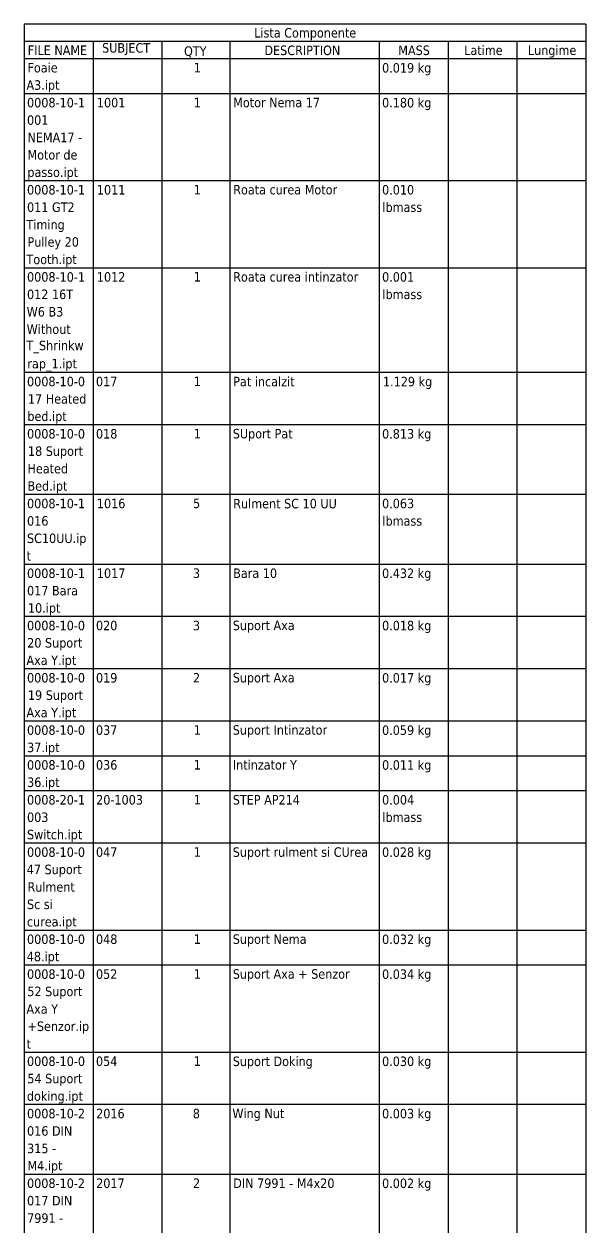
# Model space of a CAD drawing. Header units: millimetres. Extents: x -2685 to 3000, y -4484 to 2121.
# Drawn here: x -2685 to -1207, y -1181 to 1985 of the extents above; entities that cross this region are included whole.
import ezdxf

# ---------------------------------------------------------------- set-up
doc = ezdxf.new("R2010")
doc.units = ezdxf.units.MM
doc.header["$LTSCALE"] = 7.142857
doc.layers.add('Symbol (ISO)', color=7, linetype='Continuous', lineweight=25)
doc.styles.add('Note Text (ISO)', font='tahoma.ttf')

# ---------------------------------------------------------------- blocks, each defined once
blk = doc.blocks.new('Lista Componente')
at = {"layer": 'Symbol (ISO)'}
for p, q in [((-168.93, 277.92), (-375.93, 277.92)), ((-375.93, 277.92), (-375.93, 271.5)), ((-168.93, 277.92), (-168.93, 271.5)), ((-168.93, 271.5), (-375.93, 271.5)), ((-375.93, 271.5), (-375.93, 265.08)), ((-350.53, 271.5), (-350.53, 265.08)), ((-325.13, 271.5), (-325.13, 265.08)), ((-300.13, 271.5), (-300.13, 265.08)), ((-245.13, 271.5), (-245.13, 265.08)), ((-219.73, 271.5), (-219.73, 265.08)), ((-194.33, 271.5), (-194.33, 265.08)), ((-168.93, 271.5), (-168.93, 265.08)), ((-168.93, 265.08), (-375.93, 265.08)), ((-375.93, 265.08), (-375.93, -627.74)), ((-350.53, 265.08), (-350.53, -627.74)), ((-325.13, 265.08), (-325.13, -627.74)), ((-300.13, 265.08), (-300.13, -627.74)), ((-245.13, 265.08), (-245.13, -627.74)), ((-219.73, 265.08), (-219.73, -627.74)), ((-194.33, 265.08), (-194.33, -627.74)), ((-168.93, 265.08), (-168.93, -627.74)), ((-168.93, 252.23), (-375.93, 252.23)), ((-168.93, 220.11), (-375.93, 220.11)), ((-168.93, 188), (-375.93, 188)), ((-168.93, 149.46), (-375.93, 149.46)), ((-168.93, 130.19), (-375.93, 130.19)), ((-168.93, 104.5), (-375.93, 104.5)), ((-168.93, 78.8), (-375.93, 78.8)), ((-168.93, 59.54), (-375.93, 59.54)), ((-168.93, 40.27), (-375.93, 40.27)), ((-168.93, 21), (-375.93, 21)), ((-168.93, 8.15), (-375.93, 8.15)), ((-168.93, -4.7), (-375.93, -4.7)), ((-168.93, -23.97), (-375.93, -23.97)), ((-168.93, -56.08), (-375.93, -56.08)), ((-168.93, -68.93), (-375.93, -68.93)), ((-168.93, -101.04), (-375.93, -101.04)), ((-168.93, -120.31), (-375.93, -120.31)), ((-168.93, -146.01), (-375.93, -146.01))]:
    blk.add_line(p, q, dxfattribs=at)
at = {"layer": 'Symbol (ISO)', "char_height": 3.5, "attachment_point": 7, "style": 'Note Text (ISO)'}
for s, insert in [('Lista Componente', (-291.15, 271.96)), ('SUBJECT', (-347.19, 266.43)), ('FILE NAME', (-374.59, 266.54)), ('QTY', (-317, 265.58)), ('DESCRIPTION', (-287.38, 266.43)), ('MASS', (-238.06, 266.44)), ('Latime', (-213.78, 266.45)), ('Lungime', (-190.33, 265.53)), ('Foaie ', (-374.68, 260.03)), ('1', (-313.42, 260.11)), ('0.019 kg', (-244.04, 259.04)), ('A3.ipt', (-375.05, 252.71)), ('0008-10-1', (-374.84, 247.15)), ('1001', (-349.11, 247.16)), ('1', (-313.42, 247.26)), ('Motor Nema 17', (-298.88, 247.19)), ('0.180 kg', (-244.04, 246.2)), ('001 ', (-374.84, 240.73)), ('NEMA17 - ', (-374.68, 234.38)), ('Motor de ', (-374.68, 227.89)), ('passo.ipt', (-374.71, 220.57)), ('0008-10-1', (-374.84, 215.03)), ('1011', (-349.11, 215.04)), ('1', (-313.42, 215.15)), ('Roata curea Motor', (-298.88, 215.08)), ('0.010 ', (-244.04, 215.04)), ('011 GT2 ', (-374.84, 208.62)), ('lbmass', (-243.91, 208.62)), ('Timing ', (-375.03, 201.27)), ('Pulley 20 ', (-374.68, 194.88)), ('Tooth.ipt', (-375.03, 188.45)), ('0008-10-1', (-374.84, 182.92)), ('1012', (-349.11, 182.93)), ('1', (-313.42, 183.03)), ('Roata curea intinzator', (-298.88, 182.95)), ('0.001 ', (-244.04, 182.93)), ('012 16T ', (-374.84, 176.5)), ('lbmass', (-243.91, 176.5)), ('W6 B3 ', (-374.97, 170.08)), ('Without ', (-374.97, 163.65)), ('T_Shrinkw', (-375.03, 156.6)), ('rap_1.ipt', (-374.71, 149.91)), ('0008-10-0', (-374.84, 144.38)), ('017', (-349.44, 144.39)), ('1', (-313.42, 144.49)), ('Pat incalzit', (-298.88, 144.35)), ('1.129 kg', (-243.71, 143.43)), ('17 Heated ', (-374.51, 137.96)), ('bed.ipt', (-374.71, 130.64)), ('0008-10-0', (-374.84, 125.11)), ('018', (-349.44, 125.11)), ('1', (-313.42, 125.22)), ('SUport Pat', (-299.05, 124.23)), ('0.813 kg', (-244.04, 124.16)), ('18 Suport ', (-374.51, 117.8)), ('Heated ', (-374.68, 112.27)), ('Bed.ipt', (-374.68, 104.95)), ('0008-10-1', (-374.84, 99.42)), ('1016', (-349.11, 99.43)), ('5', (-313.66, 99.46)), ('Rulment SC 10 UU', (-298.88, 99.38)), ('0.063 ', (-244.04, 99.43)), ('016 ', (-374.84, 93)), ('lbmass', (-243.91, 93)), ('SC10UU.ip', (-374.85, 85.68)), ('t', (-374.98, 80.18)), ('0008-10-1', (-374.84, 73.72)), ('1017', (-349.11, 73.73)), ('3', (-313.72, 73.73)), ('Bara 10', (-298.88, 73.73)), ('0.432 kg', (-244.04, 72.77)), ('017 Bara ', (-374.84, 67.31)), ('10.ipt', (-374.51, 59.99)), ('0008-10-0', (-374.84, 54.45)), ('020', (-349.44, 54.46)), ('3', (-313.72, 54.46)), ('Suport Axa', (-299.05, 53.58)), ('0.018 kg', (-244.04, 53.5)), ('20 Suport ', (-374.78, 47.14)), ('Axa Y.ipt', (-375.05, 40.72)), ('0008-10-0', (-374.84, 35.19)), ('019', (-349.44, 35.19)), ('2', (-313.69, 35.27)), ('Suport Axa', (-299.05, 34.31)), ('0.017 kg', (-244.04, 34.23)), ('19 Suport ', (-374.51, 27.87)), ('Axa Y.ipt', (-375.05, 21.45)), ('0008-10-0', (-374.84, 15.92)), ('037', (-349.44, 15.92)), ('1', (-313.42, 16.03)), ('Suport Intinzator', (-299.05, 15.04)), ('0.059 kg', (-244.04, 14.96)), ('37.ipt', (-374.81, 8.6)), ('0008-10-0', (-374.84, 3.07)), ('036', (-349.44, 3.08)), ('1', (-313.42, 3.18)), ('Intinzator Y', (-299.02, 3.1)), ('0.011 kg', (-244.04, 2.12)), ('36.ipt', (-374.81, -4.24)), ('0008-20-1', (-374.84, -9.78)), ('20-1003', (-349.38, -9.77)), ('1', (-313.42, -9.66)), ('STEP AP214', (-299.05, -9.76)), ('0.004 ', (-244.04, -9.77)), ('003 ', (-374.84, -16.19)), ('lbmass', (-243.91, -16.19)), ('Switch.ipt', (-374.85, -23.51)), ('0008-10-0', (-374.84, -29.05)), ('047', (-349.44, -29.04)), ('1', (-313.42, -28.93)), ('Suport rulment si CUrea', (-299.05, -29.97)), ('0.028 kg', (-244.04, -30)), ('47 Suport ', (-374.94, -36.36)), ('Rulment ', (-374.68, -41.89)), ('Sc si ', (-374.85, -48.3)), ('curea.ipt', (-374.89, -55.63)), ('0008-10-0', (-374.84, -61.16)), ('048', (-349.44, -61.16)), ('1', (-313.42, -61.05)), ('Suport Nema', (-299.05, -62.04)), ('0.032 kg', (-244.04, -62.11)), ('48.ipt', (-374.94, -68.47)), ('0008-10-0', (-374.84, -74.01)), ('052', (-349.44, -74)), ('1', (-313.42, -73.9)), ('Suport Axa + Senzor', (-299.05, -74.89)), ('0.034 kg', (-244.04, -74.96)), ('52 Suport ', (-374.74, -81.32)), ('Axa Y ', (-375.05, -86.85)), ('+Senzor.ip', (-374.66, -94.17)), ('t', (-374.98, -99.67)), ('0008-10-0', (-374.84, -106.12)), ('054', (-349.44, -106.11)), ('1', (-313.42, -106.01)), ('Suport Doking', (-299.05, -107.08)), ('0.030 kg', (-244.04, -107.08)), ('54 Suport ', (-374.74, -113.44)), ('doking.ipt', (-374.89, -119.88)), ('0008-10-2', (-374.84, -125.39)), ('2016', (-349.38, -125.39)), ('8', (-313.77, -125.39)), ('Wing Nut', (-299.17, -126.28)), ('0.003 kg', (-244.04, -126.35)), ('016 DIN ', (-374.84, -131.81)), ('315 - ', (-374.81, -138.24)), ('M4.ipt', (-374.68, -145.55)), ('0008-10-2', (-374.84, -151.09)), ('2017', (-349.38, -151.08)), ('2', (-313.69, -151)), ('DIN 7991 - M4x20', (-298.88, -151.08)), ('0.002 kg', (-244.04, -152.04)), ('017 DIN ', (-374.84, -157.5)), ('7991 - ', (-374.8, -163.92))]:
    blk.add_mtext(s, dxfattribs=dict(at, insert=insert))

msp = doc.modelspace()

# ---------------------------------------------------------------- block references
at = {"layer": 'Symbol (ISO)', "xscale": 7.142857142857142, "yscale": 7.142857142857142, "zscale": 7.142857142857142}
msp.add_blockref('Lista Componente', (0, 0), dxfattribs=at)

doc.saveas('drawing.dxf')
